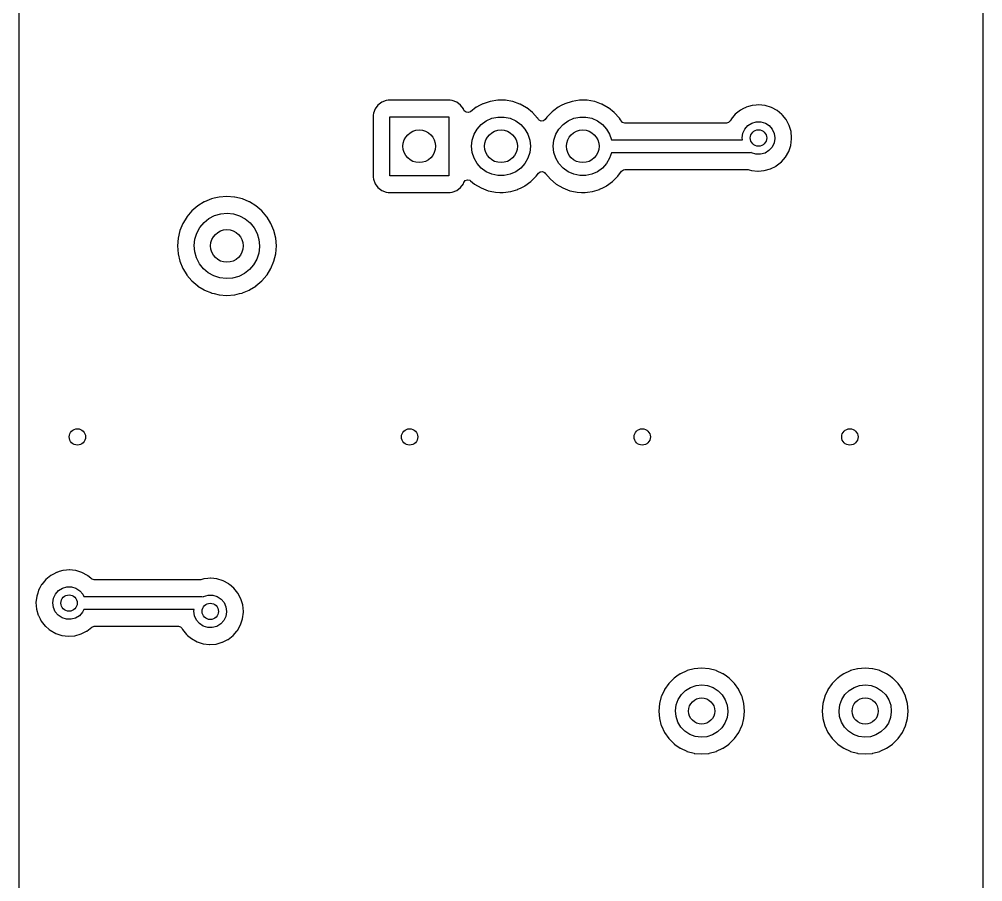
# Model space of a CAD drawing. Extents: x 87 to 116, y -228 to -39.
# Drawn here: x 86.87 to 116.33, y -132.98 to -106.6 of the extents above; entities that cross this region are included whole.
import ezdxf

# ---------------------------------------------------------------- set-up
doc = ezdxf.new("R2010")
doc.units = 0
doc.layers.add('BLACK', color=7, linetype='CONTINUOUS')

msp = doc.modelspace()

# ---------------------------------------------------------------- linework, layer by layer
at = {"layer": 'BLACK', "linetype": 'CONTINUOUS'}
for p, q in [((86.8685, -227.965), (86.8685, -38.7345)), ((116.331, -38.7345), (116.331, -227.965)), ((97.8367, -109.227), (97.7494, -109.343)), ((97.9533, -109.139), (97.8367, -109.227)), ((98.0897, -109.088), (97.9533, -109.139)), ((98.1519, -109.081), (98.0897, -109.088)), ((100.048, -109.081), (98.1519, -109.081)), ((100.11, -109.088), (100.048, -109.081)), ((100.247, -109.139), (100.11, -109.088)), ((100.363, -109.227), (100.247, -109.139)), ((100.451, -109.343), (100.363, -109.227)), ((100.843, -109.297), (100.662, -109.433)), ((100.847, -109.294), (100.843, -109.297)), ((100.843, -109.297), (100.843, -109.297)), ((100.944, -109.243), (100.847, -109.294)), ((101.048, -109.189), (100.944, -109.243)), ((101.052, -109.187), (101.048, -109.189)), ((101.048, -109.189), (101.048, -109.189)), ((101.272, -109.115), (101.052, -109.187)), ((101.501, -109.08), (101.272, -109.115)), ((101.507, -109.08), (101.501, -109.08)), ((101.66, -109.082), (101.507, -109.08)), ((101.507, -109.08), (101.507, -109.08)), ((101.733, -109.083), (101.66, -109.082)), ((101.738, -109.084), (101.733, -109.083)), ((101.956, -109.123), (101.738, -109.084)), ((101.738, -109.084), (101.738, -109.084)), ((101.961, -109.124), (101.956, -109.123)), ((101.956, -109.123), (101.956, -109.123)), ((101.966, -109.125), (101.961, -109.124)), ((102.174, -109.199), (101.966, -109.125)), ((101.966, -109.125), (101.966, -109.125)), ((102.179, -109.201), (102.174, -109.199)), ((102.174, -109.199), (102.174, -109.199)), ((102.184, -109.203), (102.179, -109.201)), ((102.378, -109.31), (102.184, -109.203)), ((102.184, -109.203), (102.184, -109.203)), ((103.343, -109.297), (103.215, -109.393)), ((103.347, -109.294), (103.343, -109.297)), ((103.343, -109.297), (103.343, -109.297)), ((103.444, -109.243), (103.347, -109.294)), ((103.548, -109.189), (103.444, -109.243)), ((103.552, -109.187), (103.548, -109.189)), ((103.548, -109.189), (103.548, -109.189)), ((103.772, -109.115), (103.552, -109.187)), ((104.001, -109.08), (103.772, -109.115)), ((104.007, -109.08), (104.001, -109.08)), ((104.16, -109.082), (104.007, -109.08)), ((104.007, -109.08), (104.007, -109.08)), ((104.233, -109.083), (104.16, -109.082)), ((104.238, -109.084), (104.233, -109.083)), ((104.456, -109.123), (104.238, -109.084)), ((104.238, -109.084), (104.238, -109.084)), ((104.461, -109.124), (104.456, -109.123)), ((104.456, -109.123), (104.456, -109.123)), ((104.466, -109.125), (104.461, -109.124)), ((104.674, -109.199), (104.466, -109.125)), ((104.466, -109.125), (104.466, -109.125)), ((104.679, -109.201), (104.674, -109.199)), ((104.674, -109.199), (104.674, -109.199)), ((104.684, -109.203), (104.679, -109.201)), ((104.878, -109.31), (104.684, -109.203)), ((104.684, -109.203), (104.684, -109.203)), ((109.089, -109.299), (109.018, -109.336)), ((109.094, -109.296), (109.089, -109.299)), ((109.089, -109.299), (109.089, -109.299)), ((109.173, -109.273), (109.094, -109.296)), ((109.278, -109.242), (109.173, -109.273)), ((109.284, -109.241), (109.278, -109.242)), ((109.278, -109.242), (109.278, -109.242)), ((109.29, -109.24), (109.284, -109.241)), ((109.399, -109.23), (109.29, -109.24)), ((109.29, -109.24), (109.29, -109.24)), ((109.481, -109.223), (109.399, -109.23)), ((109.487, -109.223), (109.481, -109.223)), ((109.672, -109.243), (109.487, -109.223)), ((109.487, -109.223), (109.487, -109.223)), ((109.678, -109.243), (109.672, -109.243)), ((109.672, -109.243), (109.672, -109.243)), ((109.867, -109.302), (109.678, -109.243)), ((110.041, -109.396), (109.867, -109.302)), ((97.6983, -109.48), (97.6915, -109.542)), ((97.6915, -109.542), (97.6915, -111.438)), ((97.7494, -109.343), (97.6983, -109.48)), ((98.2, -111.39), (98.2, -109.59)), ((98.2, -109.59), (100, -109.59)), ((100, -109.59), (100, -111.39)), ((100.454, -109.352), (100.451, -109.343)), ((100.464, -109.38), (100.454, -109.352)), ((100.454, -109.352), (100.454, -109.352)), ((100.477, -109.405), (100.464, -109.38)), ((100.531, -109.451), (100.477, -109.405)), ((100.602, -109.46), (100.531, -109.451)), ((100.661, -109.432), (100.602, -109.46)), ((100.662, -109.433), (100.661, -109.432)), ((101.322, -109.634), (101.506, -109.595)), ((101.506, -109.595), (101.694, -109.595)), ((101.694, -109.595), (101.878, -109.634)), ((102.382, -109.313), (102.378, -109.31)), ((102.378, -109.31), (102.378, -109.31)), ((102.386, -109.316), (102.382, -109.313)), ((102.56, -109.453), (102.386, -109.316)), ((102.386, -109.316), (102.386, -109.316)), ((102.564, -109.456), (102.56, -109.453)), ((102.56, -109.453), (102.56, -109.453)), ((102.72, -109.628), (102.564, -109.456)), ((103.162, -109.433), (103.002, -109.601)), ((103.215, -109.393), (103.162, -109.433)), ((103.822, -109.634), (104.006, -109.595)), ((104.006, -109.595), (104.194, -109.595)), ((104.194, -109.595), (104.378, -109.634)), ((104.882, -109.313), (104.878, -109.31)), ((104.878, -109.31), (104.878, -109.31)), ((104.886, -109.316), (104.882, -109.313)), ((105.06, -109.453), (104.886, -109.316)), ((104.886, -109.316), (104.886, -109.316)), ((105.064, -109.456), (105.06, -109.453)), ((105.06, -109.453), (105.06, -109.453)), ((105.22, -109.628), (105.064, -109.456)), ((108.765, -109.512), (108.638, -109.663)), ((108.919, -109.388), (108.765, -109.512)), ((109.018, -109.336), (108.919, -109.388)), ((110.045, -109.4), (110.041, -109.396)), ((110.187, -109.517), (110.045, -109.4)), ((110.045, -109.4), (110.045, -109.4)), ((110.193, -109.522), (110.187, -109.517)), ((110.197, -109.527), (110.193, -109.522)), ((110.209, -109.542), (110.197, -109.527)), ((110.197, -109.527), (110.197, -109.527)), ((110.318, -109.675), (110.209, -109.542)), ((100.872, -109.961), (100.998, -109.821)), ((100.998, -109.821), (101.15, -109.711)), ((101.15, -109.711), (101.322, -109.634)), ((101.878, -109.634), (102.05, -109.711)), ((102.05, -109.711), (102.202, -109.821)), ((102.202, -109.821), (102.328, -109.961)), ((102.723, -109.632), (102.72, -109.628)), ((102.745, -109.667), (102.723, -109.632)), ((102.723, -109.632), (102.723, -109.632)), ((102.766, -109.691), (102.745, -109.667)), ((102.829, -109.722), (102.766, -109.691)), ((102.9, -109.714), (102.829, -109.722)), ((102.955, -109.669), (102.9, -109.714)), ((103.002, -109.601), (102.955, -109.669)), ((103.372, -109.961), (103.498, -109.821)), ((103.498, -109.821), (103.65, -109.711)), ((103.65, -109.711), (103.822, -109.634)), ((104.378, -109.634), (104.55, -109.711)), ((104.55, -109.711), (104.702, -109.821)), ((104.702, -109.821), (104.828, -109.961)), ((105.254, -109.681), (105.22, -109.628)), ((105.282, -109.724), (105.254, -109.681)), ((105.32, -109.761), (105.282, -109.724)), ((105.388, -109.781), (105.32, -109.761)), ((108.498, -109.781), (105.388, -109.781)), ((108.559, -109.766), (108.498, -109.781)), ((108.609, -109.716), (108.559, -109.766)), ((108.635, -109.669), (108.609, -109.716)), ((108.638, -109.663), (108.635, -109.669)), ((108.635, -109.669), (108.635, -109.669)), ((109.056, -109.961), (109.15, -109.855)), ((109.15, -109.855), (109.27, -109.78)), ((109.27, -109.78), (109.406, -109.741)), ((109.406, -109.741), (109.548, -109.741)), ((109.548, -109.741), (109.684, -109.782)), ((109.684, -109.782), (109.803, -109.859)), ((109.803, -109.859), (109.895, -109.967)), ((110.411, -109.85), (110.318, -109.675)), ((110.468, -110.039), (110.411, -109.85)), ((100.72, -110.303), (100.778, -110.124)), ((100.778, -110.124), (100.872, -109.961)), ((102.328, -109.961), (102.422, -110.124)), ((102.422, -110.124), (102.48, -110.303)), ((103.22, -110.303), (103.278, -110.124)), ((103.278, -110.124), (103.372, -109.961)), ((104.828, -109.961), (104.922, -110.124)), ((104.922, -110.124), (104.976, -110.29)), ((108.974, -110.23), (108.996, -110.09)), ((108.996, -110.09), (109.056, -109.961)), ((109.895, -109.967), (109.954, -110.096)), ((109.954, -110.096), (109.974, -110.236)), ((110.487, -110.236), (110.468, -110.039)), ((100.7, -110.49), (100.72, -110.303)), ((102.48, -110.303), (102.5, -110.49)), ((103.2, -110.49), (103.22, -110.303)), ((104.976, -110.29), (108.982, -110.29)), ((108.982, -110.29), (108.974, -110.23)), ((109.95, -110.388), (109.889, -110.516)), ((109.974, -110.248), (109.95, -110.388)), ((109.974, -110.236), (109.974, -110.248)), ((110.4, -110.648), (110.462, -110.461)), ((110.462, -110.461), (110.487, -110.264)), ((110.487, -110.264), (110.487, -110.236)), ((100.72, -110.677), (100.7, -110.49)), ((100.778, -110.856), (100.72, -110.677)), ((102.48, -110.677), (102.422, -110.856)), ((102.5, -110.49), (102.48, -110.677)), ((103.22, -110.677), (103.2, -110.49)), ((103.278, -110.856), (103.22, -110.677)), ((104.976, -110.69), (104.922, -110.856)), ((109.22, -110.69), (104.976, -110.69)), ((109.252, -110.683), (109.22, -110.69)), ((109.259, -110.687), (109.252, -110.683)), ((109.394, -110.73), (109.259, -110.687)), ((109.536, -110.732), (109.394, -110.73)), ((109.673, -110.695), (109.536, -110.732)), ((109.793, -110.621), (109.673, -110.695)), ((109.889, -110.516), (109.793, -110.621)), ((110.302, -110.82), (110.4, -110.648)), ((100.872, -111.019), (100.778, -110.856)), ((100.998, -111.159), (100.872, -111.019)), ((102.328, -111.019), (102.202, -111.159)), ((102.422, -110.856), (102.328, -111.019)), ((103.372, -111.019), (103.278, -110.856)), ((103.498, -111.159), (103.372, -111.019)), ((104.828, -111.019), (104.702, -111.159)), ((104.922, -110.856), (104.828, -111.019)), ((110.017, -111.092), (110.173, -110.97)), ((110.173, -110.97), (110.302, -110.82)), ((101.15, -111.269), (100.998, -111.159)), ((101.322, -111.346), (101.15, -111.269)), ((101.506, -111.385), (101.322, -111.346)), ((101.878, -111.346), (101.694, -111.385)), ((102.05, -111.269), (101.878, -111.346)), ((102.202, -111.159), (102.05, -111.269)), ((102.676, -111.406), (102.745, -111.31)), ((102.745, -111.31), (102.801, -111.266)), ((102.801, -111.266), (102.872, -111.26)), ((102.872, -111.26), (102.935, -111.293)), ((102.935, -111.293), (102.955, -111.318)), ((102.955, -111.318), (102.957, -111.32)), ((102.957, -111.32), (102.957, -111.32)), ((102.957, -111.32), (102.96, -111.325)), ((102.96, -111.325), (103.111, -111.5)), ((103.65, -111.269), (103.498, -111.159)), ((103.822, -111.346), (103.65, -111.269)), ((104.006, -111.385), (103.822, -111.346)), ((104.378, -111.346), (104.194, -111.385)), ((104.55, -111.269), (104.378, -111.346)), ((104.702, -111.159), (104.55, -111.269)), ((105.176, -111.406), (105.288, -111.251)), ((105.288, -111.251), (105.344, -111.207)), ((105.344, -111.207), (105.39, -111.198)), ((105.39, -111.198), (109.153, -111.198)), ((109.153, -111.198), (109.192, -111.205)), ((109.192, -111.205), (109.256, -111.226)), ((109.256, -111.226), (109.453, -111.249)), ((109.453, -111.249), (109.459, -111.249)), ((109.459, -111.249), (109.644, -111.234)), ((109.459, -111.249), (109.459, -111.249)), ((109.644, -111.234), (109.644, -111.234)), ((109.644, -111.234), (109.65, -111.234)), ((109.65, -111.234), (109.84, -111.181)), ((109.84, -111.181), (109.846, -111.178)), ((109.846, -111.178), (110.011, -111.094)), ((109.846, -111.178), (109.846, -111.178)), ((110.011, -111.094), (110.017, -111.092)), ((110.011, -111.094), (110.011, -111.094)), ((97.6915, -111.438), (97.6983, -111.5)), ((97.6983, -111.5), (97.7494, -111.637)), ((97.7494, -111.637), (97.8367, -111.753)), ((100, -111.39), (98.2, -111.39)), ((100.363, -111.753), (100.451, -111.637)), ((100.451, -111.637), (100.466, -111.597)), ((100.466, -111.597), (100.508, -111.54)), ((100.508, -111.54), (100.575, -111.515)), ((100.575, -111.515), (100.644, -111.53)), ((100.644, -111.53), (100.664, -111.544)), ((100.664, -111.544), (100.789, -111.648)), ((100.789, -111.648), (100.989, -111.765)), ((101.694, -111.385), (101.506, -111.385)), ((102.324, -111.704), (102.512, -111.569)), ((102.512, -111.569), (102.676, -111.406)), ((103.111, -111.5), (103.289, -111.648)), ((103.289, -111.648), (103.489, -111.765)), ((104.194, -111.385), (104.006, -111.385)), ((104.824, -111.704), (105.012, -111.569)), ((105.012, -111.569), (105.176, -111.406)), ((97.8367, -111.753), (97.9533, -111.841)), ((97.9533, -111.841), (98.0897, -111.892)), ((98.0897, -111.892), (98.1519, -111.898)), ((98.1519, -111.898), (100.048, -111.898)), ((100.048, -111.898), (100.11, -111.892)), ((100.11, -111.892), (100.247, -111.841)), ((100.247, -111.841), (100.363, -111.753)), ((100.989, -111.765), (101.206, -111.847)), ((101.206, -111.847), (101.211, -111.848)), ((101.211, -111.848), (101.211, -111.848)), ((101.211, -111.848), (101.264, -111.859)), ((101.264, -111.859), (101.433, -111.893)), ((101.433, -111.893), (101.562, -111.898)), ((101.562, -111.898), (101.659, -111.902)), ((101.659, -111.902), (101.659, -111.902)), ((101.659, -111.902), (101.664, -111.902)), ((101.664, -111.902), (101.669, -111.901)), ((101.669, -111.901), (101.743, -111.892)), ((101.669, -111.901), (101.669, -111.901)), ((101.743, -111.892), (101.894, -111.872)), ((101.894, -111.872), (101.899, -111.871)), ((101.899, -111.871), (102.111, -111.807)), ((101.899, -111.871), (101.899, -111.871)), ((102.111, -111.807), (102.116, -111.806)), ((102.116, -111.806), (102.196, -111.766)), ((102.196, -111.766), (102.319, -111.706)), ((102.319, -111.706), (102.324, -111.704)), ((102.319, -111.706), (102.319, -111.706)), ((103.489, -111.765), (103.706, -111.847)), ((103.706, -111.847), (103.711, -111.848)), ((103.711, -111.848), (103.711, -111.848)), ((103.711, -111.848), (103.764, -111.859)), ((103.764, -111.859), (103.933, -111.893)), ((103.933, -111.893), (104.062, -111.898)), ((104.062, -111.898), (104.159, -111.902)), ((104.159, -111.902), (104.159, -111.902)), ((104.159, -111.902), (104.164, -111.902)), ((104.164, -111.902), (104.169, -111.901)), ((104.169, -111.901), (104.243, -111.892)), ((104.169, -111.901), (104.169, -111.901)), ((104.243, -111.892), (104.394, -111.872)), ((104.394, -111.872), (104.399, -111.871)), ((104.399, -111.871), (104.611, -111.807)), ((104.399, -111.871), (104.399, -111.871)), ((104.611, -111.807), (104.616, -111.806)), ((104.616, -111.806), (104.696, -111.766)), ((104.696, -111.766), (104.819, -111.706)), ((104.819, -111.706), (104.824, -111.704)), ((104.819, -111.706), (104.819, -111.706)), ((92.5268, -112.192), (92.3328, -112.311)), ((92.531, -112.19), (92.5268, -112.192)), ((92.5356, -112.188), (92.531, -112.19)), ((92.7458, -112.101), (92.5356, -112.188)), ((92.5356, -112.188), (92.5356, -112.188)), ((92.7504, -112.099), (92.7458, -112.101)), ((92.7458, -112.101), (92.7458, -112.101)), ((92.8306, -112.08), (92.7504, -112.099)), ((92.9765, -112.045), (92.8306, -112.08)), ((92.9813, -112.043), (92.9765, -112.045)), ((92.9765, -112.045), (92.9765, -112.045)), ((93.218, -112.025), (92.9813, -112.043)), ((93.4547, -112.043), (93.218, -112.025)), ((93.4595, -112.045), (93.4547, -112.043)), ((93.6054, -112.08), (93.4595, -112.045)), ((93.4595, -112.045), (93.4595, -112.045)), ((93.6856, -112.099), (93.6054, -112.08)), ((93.6902, -112.101), (93.6856, -112.099)), ((93.9004, -112.188), (93.6902, -112.101)), ((93.6902, -112.101), (93.6902, -112.101)), ((93.905, -112.19), (93.9004, -112.188)), ((93.9004, -112.188), (93.9004, -112.188)), ((93.9092, -112.192), (93.905, -112.19)), ((94.1032, -112.311), (93.9092, -112.192)), ((92.148, -112.468), (91.9938, -112.649)), ((92.3286, -112.314), (92.148, -112.468)), ((92.3328, -112.311), (92.3286, -112.314)), ((92.3328, -112.311), (92.3328, -112.311)), ((93.0306, -112.556), (93.225, -112.538)), ((93.225, -112.538), (93.4191, -112.558)), ((94.1074, -112.314), (94.1032, -112.311)), ((94.1032, -112.311), (94.1032, -112.311)), ((94.288, -112.468), (94.1074, -112.314)), ((94.4422, -112.649), (94.288, -112.468)), ((91.9912, -112.653), (91.8723, -112.847)), ((91.9938, -112.649), (91.9912, -112.653)), ((91.9912, -112.653), (91.9912, -112.653)), ((92.3929, -112.973), (92.5183, -112.824)), ((92.5183, -112.824), (92.6704, -112.701)), ((92.6704, -112.701), (92.8434, -112.611)), ((92.8434, -112.611), (93.0306, -112.556)), ((93.4191, -112.558), (93.6055, -112.616)), ((93.6055, -112.616), (93.7772, -112.709)), ((93.7772, -112.709), (93.9276, -112.833)), ((93.9276, -112.833), (94.0509, -112.985)), ((94.4448, -112.653), (94.4422, -112.649)), ((94.5637, -112.847), (94.4448, -112.653)), ((94.4448, -112.653), (94.4448, -112.653)), ((91.7789, -113.07), (91.7235, -113.301)), ((91.8698, -112.851), (91.7789, -113.07)), ((91.8723, -112.847), (91.8698, -112.851)), ((92.2989, -113.144), (92.3929, -112.973)), ((94.0509, -112.985), (94.1425, -113.157)), ((94.5662, -112.851), (94.5637, -112.847)), ((94.6571, -113.07), (94.5662, -112.851)), ((94.7125, -113.301), (94.6571, -113.07)), ((91.7235, -113.301), (91.7048, -113.538)), ((92.2181, -113.524), (92.2399, -113.33)), ((92.2399, -113.33), (92.2989, -113.144)), ((94.1425, -113.157), (94.199, -113.344)), ((94.199, -113.344), (94.218, -113.538)), ((94.7312, -113.538), (94.7125, -113.301)), ((91.7048, -113.538), (91.7235, -113.775)), ((92.2344, -113.719), (92.2181, -113.524)), ((92.2882, -113.906), (92.2344, -113.719)), ((94.2176, -113.566), (94.1931, -113.76)), ((94.218, -113.538), (94.2176, -113.566)), ((94.7125, -113.775), (94.7312, -113.538)), ((91.7235, -113.775), (91.7789, -114.006)), ((91.7789, -114.006), (91.8698, -114.225)), ((92.3774, -114.08), (92.2882, -113.906)), ((94.1315, -113.945), (94.0351, -114.114)), ((94.1931, -113.76), (94.1315, -113.945)), ((94.5662, -114.225), (94.6571, -114.006)), ((94.6571, -114.006), (94.7125, -113.775)), ((91.8698, -114.225), (91.8723, -114.229)), ((91.8723, -114.229), (91.9912, -114.423)), ((92.4987, -114.233), (92.3774, -114.08)), ((92.6473, -114.359), (92.4987, -114.233)), ((93.9076, -114.262), (93.7538, -114.382)), ((94.0351, -114.114), (93.9076, -114.262)), ((94.4448, -114.423), (94.5637, -114.229)), ((94.5637, -114.229), (94.5662, -114.225)), ((91.9912, -114.423), (91.9912, -114.423)), ((91.9912, -114.423), (91.9938, -114.427)), ((91.9938, -114.427), (92.148, -114.608)), ((92.148, -114.608), (92.3286, -114.762)), ((92.8177, -114.454), (92.6473, -114.359)), ((93.0033, -114.515), (92.8177, -114.454)), ((93.1971, -114.538), (93.0033, -114.515)), ((93.3916, -114.523), (93.1971, -114.538)), ((93.5796, -114.47), (93.3916, -114.523)), ((93.7538, -114.382), (93.5796, -114.47)), ((94.1074, -114.762), (94.288, -114.608)), ((94.288, -114.608), (94.4422, -114.427)), ((94.4422, -114.427), (94.4448, -114.423)), ((94.4448, -114.423), (94.4448, -114.423)), ((92.3286, -114.762), (92.3328, -114.765)), ((92.3328, -114.765), (92.3328, -114.765)), ((92.3328, -114.765), (92.5268, -114.884)), ((92.5268, -114.884), (92.531, -114.886)), ((92.531, -114.886), (92.5356, -114.888)), ((92.5356, -114.888), (92.5356, -114.888)), ((92.5356, -114.888), (92.7458, -114.975)), ((93.6902, -114.975), (93.9004, -114.888)), ((93.9004, -114.888), (93.905, -114.886)), ((93.9004, -114.888), (93.9004, -114.888)), ((93.905, -114.886), (93.9092, -114.884)), ((93.9092, -114.884), (94.1032, -114.765)), ((94.1032, -114.765), (94.1074, -114.762)), ((94.1032, -114.765), (94.1032, -114.765)), ((92.7458, -114.975), (92.7504, -114.977)), ((92.7504, -114.977), (92.8306, -114.996)), ((92.8306, -114.996), (92.9765, -115.031)), ((92.9765, -115.031), (92.9765, -115.031)), ((92.9765, -115.031), (92.9813, -115.033)), ((92.9813, -115.033), (93.218, -115.051)), ((93.218, -115.051), (93.4547, -115.033)), ((93.4547, -115.033), (93.4595, -115.031)), ((93.4595, -115.031), (93.6054, -114.996)), ((93.4595, -115.031), (93.4595, -115.031)), ((93.6054, -114.996), (93.6856, -114.977)), ((93.6856, -114.977), (93.6902, -114.975)), ((88.3991, -123.447), (88.3166, -123.454)), ((88.4052, -123.447), (88.3991, -123.447)), ((88.5896, -123.467), (88.4052, -123.447)), ((88.4052, -123.447), (88.4052, -123.447)), ((87.683, -123.736), (87.5558, -123.887)), ((87.8371, -123.612), (87.683, -123.736)), ((87.9161, -123.571), (87.8371, -123.612)), ((88.0069, -123.523), (87.9161, -123.571)), ((88.0124, -123.52), (88.0069, -123.523)), ((88.0069, -123.523), (88.0069, -123.523)), ((88.0911, -123.497), (88.0124, -123.52)), ((88.1962, -123.466), (88.0911, -123.497)), ((88.2021, -123.465), (88.1962, -123.466)), ((88.1962, -123.466), (88.1962, -123.466)), ((88.2082, -123.464), (88.2021, -123.465)), ((88.2083, -123.464), (88.2082, -123.464)), ((88.3166, -123.454), (88.2083, -123.464)), ((88.5958, -123.467), (88.5896, -123.467)), ((88.5896, -123.467), (88.5896, -123.467)), ((88.7847, -123.526), (88.5958, -123.467)), ((88.9587, -123.62), (88.7847, -123.526)), ((88.9634, -123.624), (88.9587, -123.62)), ((89.0563, -123.701), (88.9634, -123.624)), ((88.9634, -123.624), (88.9634, -123.624)), ((89.0813, -123.721), (89.0563, -123.701)), ((89.0828, -123.723), (89.0813, -123.721)), ((89.095, -123.731), (89.0828, -123.723)), ((89.1632, -123.751), (89.095, -123.731)), ((92.5142, -123.72), (92.4256, -123.746)), ((92.5201, -123.719), (92.5142, -123.72)), ((92.5142, -123.72), (92.5142, -123.72)), ((92.5262, -123.718), (92.5201, -123.719)), ((92.5263, -123.718), (92.5262, -123.718)), ((92.6346, -123.708), (92.5263, -123.718)), ((92.7171, -123.701), (92.6346, -123.708)), ((92.7232, -123.701), (92.7171, -123.701)), ((92.9076, -123.721), (92.7232, -123.701)), ((92.7232, -123.701), (92.7232, -123.701)), ((92.9138, -123.721), (92.9076, -123.721)), ((92.9076, -123.721), (92.9076, -123.721)), ((93.1027, -123.78), (92.9138, -123.721)), ((87.4962, -123.996), (87.4606, -124.061)), ((87.5529, -123.893), (87.4962, -123.996)), ((87.5558, -123.887), (87.5529, -123.893)), ((87.5529, -123.893), (87.5529, -123.893)), ((88.0679, -124.079), (88.1878, -124.004)), ((88.1878, -124.004), (88.3241, -123.965)), ((88.3241, -123.965), (88.4659, -123.965)), ((88.4659, -123.965), (88.6017, -124.006)), ((88.6017, -124.006), (88.7207, -124.083)), ((92.3901, -123.751), (89.1632, -123.751)), ((92.4256, -123.746), (92.3901, -123.751)), ((93.2767, -123.874), (93.1027, -123.78)), ((93.2814, -123.878), (93.2767, -123.874)), ((93.2997, -123.893), (93.2814, -123.878)), ((93.2814, -123.878), (93.2814, -123.878)), ((93.4291, -124), (93.2997, -123.893)), ((93.433, -124.005), (93.4291, -124)), ((93.4743, -124.055), (93.433, -124.005)), ((93.433, -124.005), (93.433, -124.005)), ((87.4008, -124.249), (87.3787, -124.446)), ((87.4312, -124.153), (87.4008, -124.249)), ((87.4587, -124.067), (87.4312, -124.153)), ((87.4606, -124.061), (87.4587, -124.067)), ((87.4587, -124.067), (87.4587, -124.067)), ((87.892, -124.454), (87.9138, -124.314)), ((87.9138, -124.314), (87.9741, -124.185)), ((87.9741, -124.185), (88.0679, -124.079)), ((88.7207, -124.083), (88.8132, -124.191)), ((88.8132, -124.191), (88.8448, -124.26)), ((88.8448, -124.26), (92.4563, -124.26)), ((92.4563, -124.26), (92.4889, -124.267)), ((92.4889, -124.267), (92.49, -124.268)), ((92.49, -124.268), (92.5058, -124.258)), ((92.5058, -124.258), (92.6421, -124.219)), ((92.6421, -124.219), (92.7839, -124.219)), ((92.7839, -124.219), (92.9197, -124.26)), ((92.9197, -124.26), (93.0387, -124.337)), ((93.5541, -124.153), (93.4743, -124.055)), ((93.6469, -124.328), (93.5541, -124.153)), ((93.7041, -124.517), (93.6469, -124.328)), ((87.3787, -124.446), (87.3953, -124.643)), ((87.9104, -124.594), (87.892, -124.454)), ((87.9675, -124.724), (87.9104, -124.594)), ((93.0387, -124.337), (93.1312, -124.445)), ((93.1312, -124.445), (93.1899, -124.574)), ((93.1899, -124.574), (93.21, -124.714)), ((93.7234, -124.714), (93.7041, -124.517)), ((87.3953, -124.643), (87.4498, -124.833)), ((87.4498, -124.833), (87.4526, -124.839)), ((87.4526, -124.839), (87.507, -124.944)), ((88.0587, -124.833), (87.9675, -124.724)), ((88.1767, -124.911), (88.0587, -124.833)), ((88.3121, -124.954), (88.1767, -124.911)), ((88.5906, -124.919), (88.4538, -124.956)), ((88.7114, -124.845), (88.5906, -124.919)), ((88.8065, -124.74), (88.7114, -124.845)), ((88.8451, -124.66), (88.8065, -124.74)), ((92.2175, -124.66), (88.8451, -124.66)), ((92.21, -124.708), (92.2175, -124.66)), ((92.2284, -124.848), (92.21, -124.708)), ((92.2855, -124.978), (92.2284, -124.848)), ((93.1863, -124.866), (93.1245, -124.994)), ((93.2099, -124.726), (93.1863, -124.866)), ((93.21, -124.714), (93.2099, -124.726)), ((93.6982, -124.939), (93.723, -124.742)), ((93.723, -124.742), (93.7234, -124.714)), ((87.507, -124.944), (87.5402, -125.009)), ((87.5402, -125.009), (87.663, -125.164)), ((87.663, -125.164), (87.6677, -125.168)), ((87.6677, -125.168), (87.6677, -125.168)), ((87.6677, -125.168), (87.7794, -125.263)), ((88.4538, -124.956), (88.3121, -124.954)), ((88.935, -125.316), (89.0891, -125.195)), ((89.0891, -125.195), (89.1551, -125.169)), ((89.1551, -125.169), (89.1667, -125.168)), ((89.1667, -125.168), (91.7327, -125.168)), ((91.7327, -125.168), (91.8009, -125.189)), ((91.8009, -125.189), (91.8448, -125.237)), ((92.3767, -125.087), (92.2855, -124.978)), ((92.4947, -125.165), (92.3767, -125.087)), ((92.6301, -125.208), (92.4947, -125.165)), ((92.7718, -125.21), (92.6301, -125.208)), ((92.9086, -125.173), (92.7718, -125.21)), ((93.0294, -125.099), (92.9086, -125.173)), ((93.1245, -124.994), (93.0294, -125.099)), ((93.5381, -125.298), (93.6358, -125.126)), ((93.6358, -125.126), (93.6982, -124.939)), ((87.7794, -125.263), (87.8136, -125.292)), ((87.8136, -125.292), (87.9863, -125.389)), ((87.9863, -125.389), (88.1744, -125.45)), ((88.1744, -125.45), (88.3708, -125.473)), ((88.3708, -125.473), (88.3769, -125.473)), ((88.3769, -125.473), (88.5618, -125.458)), ((88.3769, -125.473), (88.3769, -125.473)), ((88.5618, -125.458), (88.5618, -125.458)), ((88.5618, -125.458), (88.568, -125.458)), ((88.568, -125.458), (88.7585, -125.405)), ((88.7585, -125.405), (88.764, -125.402)), ((88.764, -125.402), (88.9295, -125.318)), ((88.764, -125.402), (88.764, -125.402)), ((88.9295, -125.318), (88.935, -125.316)), ((88.9295, -125.318), (88.9295, -125.318)), ((91.8448, -125.237), (91.8582, -125.263)), ((91.8582, -125.263), (91.981, -125.418)), ((91.981, -125.418), (91.9857, -125.422)), ((91.9857, -125.422), (91.9857, -125.422)), ((91.9857, -125.422), (92.0161, -125.448)), ((92.0161, -125.448), (92.1316, -125.546)), ((93.253, -125.57), (93.4088, -125.448)), ((93.4088, -125.448), (93.523, -125.316)), ((93.523, -125.316), (93.534, -125.303)), ((93.534, -125.303), (93.5381, -125.298)), ((93.534, -125.303), (93.534, -125.303)), ((92.1316, -125.546), (92.3043, -125.643)), ((92.3043, -125.643), (92.4924, -125.704)), ((92.4924, -125.704), (92.6888, -125.727)), ((92.6888, -125.727), (92.6949, -125.727)), ((92.6949, -125.727), (92.8798, -125.712)), ((92.6949, -125.727), (92.6949, -125.727)), ((92.8798, -125.712), (92.8798, -125.712)), ((92.8798, -125.712), (92.886, -125.712)), ((92.886, -125.712), (93.0765, -125.659)), ((93.0765, -125.659), (93.082, -125.656)), ((93.082, -125.656), (93.2475, -125.572)), ((93.082, -125.656), (93.082, -125.656)), ((93.2475, -125.572), (93.253, -125.57)), ((93.2475, -125.572), (93.2475, -125.572)), ((107.079, -126.624), (106.974, -126.698)), ((107.084, -126.622), (107.079, -126.624)), ((107.282, -126.53), (107.084, -126.622)), ((107.084, -126.622), (107.084, -126.622)), ((107.287, -126.528), (107.282, -126.53)), ((107.282, -126.53), (107.282, -126.53)), ((107.292, -126.526), (107.287, -126.528)), ((107.503, -126.47), (107.292, -126.526)), ((107.292, -126.526), (107.292, -126.526)), ((107.508, -126.468), (107.503, -126.47)), ((107.503, -126.47), (107.503, -126.47)), ((107.736, -126.449), (107.508, -126.468)), ((107.964, -126.468), (107.736, -126.449)), ((107.969, -126.47), (107.964, -126.468)), ((108.18, -126.526), (107.969, -126.47)), ((107.969, -126.47), (107.969, -126.47)), ((108.185, -126.528), (108.18, -126.526)), ((108.18, -126.526), (108.18, -126.526)), ((108.19, -126.53), (108.185, -126.528)), ((108.388, -126.622), (108.19, -126.53)), ((108.19, -126.53), (108.19, -126.53)), ((108.393, -126.624), (108.388, -126.622)), ((108.388, -126.622), (108.388, -126.622)), ((108.498, -126.698), (108.393, -126.624)), ((112.079, -126.624), (111.974, -126.698)), ((112.084, -126.622), (112.079, -126.624)), ((112.282, -126.53), (112.084, -126.622)), ((112.084, -126.622), (112.084, -126.622)), ((112.287, -126.528), (112.282, -126.53)), ((112.282, -126.53), (112.282, -126.53)), ((112.292, -126.526), (112.287, -126.528)), ((112.503, -126.47), (112.292, -126.526)), ((112.292, -126.526), (112.292, -126.526)), ((112.508, -126.468), (112.503, -126.47)), ((112.503, -126.47), (112.503, -126.47)), ((112.736, -126.449), (112.508, -126.468)), ((112.964, -126.468), (112.736, -126.449)), ((112.969, -126.47), (112.964, -126.468)), ((113.18, -126.526), (112.969, -126.47)), ((112.969, -126.47), (112.969, -126.47)), ((113.185, -126.528), (113.18, -126.526)), ((113.18, -126.526), (113.18, -126.526)), ((113.19, -126.53), (113.185, -126.528)), ((113.388, -126.622), (113.19, -126.53)), ((113.19, -126.53), (113.19, -126.53)), ((113.393, -126.624), (113.388, -126.622)), ((113.388, -126.622), (113.388, -126.622)), ((113.498, -126.698), (113.393, -126.624)), ((106.73, -126.918), (106.598, -127.105)), ((106.892, -126.756), (106.73, -126.918)), ((106.896, -126.753), (106.892, -126.756)), ((106.974, -126.698), (106.896, -126.753)), ((106.896, -126.753), (106.896, -126.753)), ((107.395, -127.038), (107.564, -126.981)), ((107.564, -126.981), (107.742, -126.962)), ((107.742, -126.962), (107.919, -126.983)), ((107.919, -126.983), (108.087, -127.043)), ((108.576, -126.753), (108.498, -126.698)), ((108.58, -126.756), (108.576, -126.753)), ((108.576, -126.753), (108.576, -126.753)), ((108.742, -126.918), (108.58, -126.756)), ((108.874, -127.105), (108.742, -126.918)), ((111.73, -126.918), (111.598, -127.105)), ((111.892, -126.756), (111.73, -126.918)), ((111.896, -126.753), (111.892, -126.756)), ((111.974, -126.698), (111.896, -126.753)), ((111.896, -126.753), (111.896, -126.753)), ((112.395, -127.038), (112.564, -126.981)), ((112.564, -126.981), (112.742, -126.962)), ((112.742, -126.962), (112.919, -126.983)), ((112.919, -126.983), (113.087, -127.043)), ((113.576, -126.753), (113.498, -126.698)), ((113.58, -126.756), (113.576, -126.753)), ((113.576, -126.753), (113.576, -126.753)), ((113.742, -126.918), (113.58, -126.756)), ((113.874, -127.105), (113.742, -126.918)), ((106.596, -127.11), (106.504, -127.308)), ((106.598, -127.105), (106.596, -127.11)), ((106.596, -127.11), (106.596, -127.11)), ((107.019, -127.406), (107.116, -127.256)), ((107.116, -127.256), (107.243, -127.132)), ((107.243, -127.132), (107.395, -127.038)), ((108.087, -127.043), (108.237, -127.139)), ((108.237, -127.139), (108.363, -127.265)), ((108.363, -127.265), (108.457, -127.416)), ((108.876, -127.11), (108.874, -127.105)), ((108.968, -127.308), (108.876, -127.11)), ((108.876, -127.11), (108.876, -127.11)), ((111.596, -127.11), (111.504, -127.308)), ((111.598, -127.105), (111.596, -127.11)), ((111.596, -127.11), (111.596, -127.11)), ((112.019, -127.406), (112.116, -127.256)), ((112.116, -127.256), (112.243, -127.132)), ((112.243, -127.132), (112.395, -127.038)), ((113.087, -127.043), (113.237, -127.139)), ((113.237, -127.139), (113.363, -127.265)), ((113.363, -127.265), (113.457, -127.416)), ((113.876, -127.11), (113.874, -127.105)), ((113.968, -127.308), (113.876, -127.11)), ((113.876, -127.11), (113.876, -127.11)), ((106.442, -127.534), (106.423, -127.762)), ((106.502, -127.313), (106.442, -127.534)), ((106.504, -127.308), (106.502, -127.313)), ((106.958, -127.574), (107.019, -127.406)), ((108.457, -127.416), (108.516, -127.585)), ((108.97, -127.313), (108.968, -127.308)), ((109.03, -127.534), (108.97, -127.313)), ((109.049, -127.762), (109.03, -127.534)), ((111.442, -127.534), (111.423, -127.762)), ((111.502, -127.313), (111.442, -127.534)), ((111.504, -127.308), (111.502, -127.313)), ((111.958, -127.574), (112.019, -127.406)), ((113.457, -127.416), (113.516, -127.585)), ((113.97, -127.313), (113.968, -127.308)), ((114.03, -127.534), (113.97, -127.313)), ((114.049, -127.762), (114.03, -127.534)), ((106.423, -127.762), (106.442, -127.99)), ((106.936, -127.751), (106.958, -127.574)), ((106.953, -127.928), (106.936, -127.751)), ((108.536, -127.784), (108.511, -127.961)), ((108.516, -127.585), (108.536, -127.762)), ((108.536, -127.762), (108.536, -127.784)), ((109.03, -127.99), (109.049, -127.762)), ((111.423, -127.762), (111.442, -127.99)), ((111.936, -127.751), (111.958, -127.574)), ((111.953, -127.928), (111.936, -127.751)), ((113.536, -127.784), (113.511, -127.961)), ((113.516, -127.585), (113.536, -127.762)), ((113.536, -127.762), (113.536, -127.784)), ((114.03, -127.99), (114.049, -127.762)), ((106.442, -127.99), (106.502, -128.211)), ((107.01, -128.098), (106.953, -127.928)), ((107.102, -128.25), (107.01, -128.098)), ((108.448, -128.128), (108.349, -128.276)), ((108.511, -127.961), (108.448, -128.128)), ((108.97, -128.211), (109.03, -127.99)), ((111.442, -127.99), (111.502, -128.211)), ((112.01, -128.098), (111.953, -127.928)), ((112.102, -128.25), (112.01, -128.098)), ((113.448, -128.128), (113.349, -128.276)), ((113.511, -127.961), (113.448, -128.128)), ((113.97, -128.211), (114.03, -127.99)), ((106.502, -128.211), (106.504, -128.216)), ((106.504, -128.216), (106.504, -128.216)), ((106.504, -128.216), (106.596, -128.414)), ((106.596, -128.414), (106.596, -128.414)), ((106.596, -128.414), (106.598, -128.419)), ((106.598, -128.419), (106.73, -128.606)), ((107.226, -128.378), (107.102, -128.25)), ((107.375, -128.476), (107.226, -128.378)), ((108.22, -128.399), (108.066, -128.491)), ((108.349, -128.276), (108.22, -128.399)), ((108.742, -128.606), (108.874, -128.419)), ((108.874, -128.419), (108.876, -128.414)), ((108.876, -128.414), (108.968, -128.216)), ((108.876, -128.414), (108.876, -128.414)), ((108.968, -128.216), (108.97, -128.211)), ((108.968, -128.216), (108.968, -128.216)), ((111.502, -128.211), (111.504, -128.216)), ((111.504, -128.216), (111.504, -128.216)), ((111.504, -128.216), (111.596, -128.414)), ((111.596, -128.414), (111.596, -128.414)), ((111.596, -128.414), (111.598, -128.419)), ((111.598, -128.419), (111.73, -128.606)), ((112.226, -128.378), (112.102, -128.25)), ((112.375, -128.476), (112.226, -128.378)), ((113.22, -128.399), (113.066, -128.491)), ((113.349, -128.276), (113.22, -128.399)), ((113.742, -128.606), (113.874, -128.419)), ((113.874, -128.419), (113.876, -128.414)), ((113.876, -128.414), (113.968, -128.216)), ((113.876, -128.414), (113.876, -128.414)), ((113.968, -128.216), (113.97, -128.211)), ((113.968, -128.216), (113.968, -128.216)), ((106.73, -128.606), (106.892, -128.768)), ((107.542, -128.538), (107.375, -128.476)), ((107.719, -128.562), (107.542, -128.538)), ((107.897, -128.546), (107.719, -128.562)), ((108.066, -128.491), (107.897, -128.546)), ((108.58, -128.768), (108.742, -128.606)), ((111.73, -128.606), (111.892, -128.768)), ((112.542, -128.538), (112.375, -128.476)), ((112.719, -128.562), (112.542, -128.538)), ((112.897, -128.546), (112.719, -128.562)), ((113.066, -128.491), (112.897, -128.546)), ((113.58, -128.768), (113.742, -128.606)), ((106.892, -128.768), (106.896, -128.771)), ((106.896, -128.771), (106.896, -128.771)), ((106.896, -128.771), (106.974, -128.826)), ((106.974, -128.826), (107.079, -128.9)), ((107.079, -128.9), (107.084, -128.902)), ((107.084, -128.902), (107.084, -128.902)), ((107.084, -128.902), (107.282, -128.994)), ((107.282, -128.994), (107.287, -128.996)), ((107.287, -128.996), (107.292, -128.998)), ((107.292, -128.998), (107.292, -128.998)), ((107.292, -128.998), (107.503, -129.054)), ((107.969, -129.054), (108.18, -128.998)), ((108.18, -128.998), (108.185, -128.996)), ((108.18, -128.998), (108.18, -128.998)), ((108.185, -128.996), (108.19, -128.994)), ((108.19, -128.994), (108.388, -128.902)), ((108.388, -128.902), (108.393, -128.9)), ((108.388, -128.902), (108.388, -128.902)), ((108.393, -128.9), (108.498, -128.826)), ((108.498, -128.826), (108.576, -128.771)), ((108.576, -128.771), (108.58, -128.768)), ((108.576, -128.771), (108.576, -128.771)), ((111.892, -128.768), (111.896, -128.771)), ((111.896, -128.771), (111.896, -128.771)), ((111.896, -128.771), (111.974, -128.826)), ((111.974, -128.826), (112.079, -128.9)), ((112.079, -128.9), (112.084, -128.902)), ((112.084, -128.902), (112.084, -128.902)), ((112.084, -128.902), (112.282, -128.994)), ((112.282, -128.994), (112.287, -128.996)), ((112.287, -128.996), (112.292, -128.998)), ((112.292, -128.998), (112.292, -128.998)), ((112.292, -128.998), (112.503, -129.054)), ((112.969, -129.054), (113.18, -128.998)), ((113.18, -128.998), (113.185, -128.996)), ((113.18, -128.998), (113.18, -128.998)), ((113.185, -128.996), (113.19, -128.994)), ((113.19, -128.994), (113.388, -128.902)), ((113.388, -128.902), (113.393, -128.9)), ((113.388, -128.902), (113.388, -128.902)), ((113.393, -128.9), (113.498, -128.826)), ((113.498, -128.826), (113.576, -128.771)), ((113.576, -128.771), (113.58, -128.768)), ((113.576, -128.771), (113.576, -128.771)), ((107.503, -129.054), (107.503, -129.054)), ((107.503, -129.054), (107.508, -129.056)), ((107.508, -129.056), (107.736, -129.075)), ((107.736, -129.075), (107.964, -129.056)), ((107.964, -129.056), (107.969, -129.054)), ((107.969, -129.054), (107.969, -129.054)), ((112.503, -129.054), (112.503, -129.054)), ((112.503, -129.054), (112.508, -129.056)), ((112.508, -129.056), (112.736, -129.075)), ((112.736, -129.075), (112.964, -129.056)), ((112.964, -129.056), (112.969, -129.054)), ((112.969, -129.054), (112.969, -129.054))]:
    msp.add_line(p, q, dxfattribs=at)
at = {"layer": 'BLACK'}
for centre, radius in [((99.1, -110.49), 0.5), ((101.6, -110.49), 0.5), ((104.1, -110.49), 0.5), ((109.474, -110.236), 0.25), ((93.218, -113.538), 0.5), ((88.646, -119.38), 0.25), ((98.806, -119.38), 0.25), ((105.918, -119.38), 0.25), ((112.268, -119.38), 0.25), ((88.392, -124.46), 0.25), ((92.71, -124.714), 0.25), ((107.736, -127.762), 0.4), ((112.736, -127.762), 0.4)]:
    msp.add_circle(centre, radius, dxfattribs=at)

doc.saveas('drawing.dxf')
